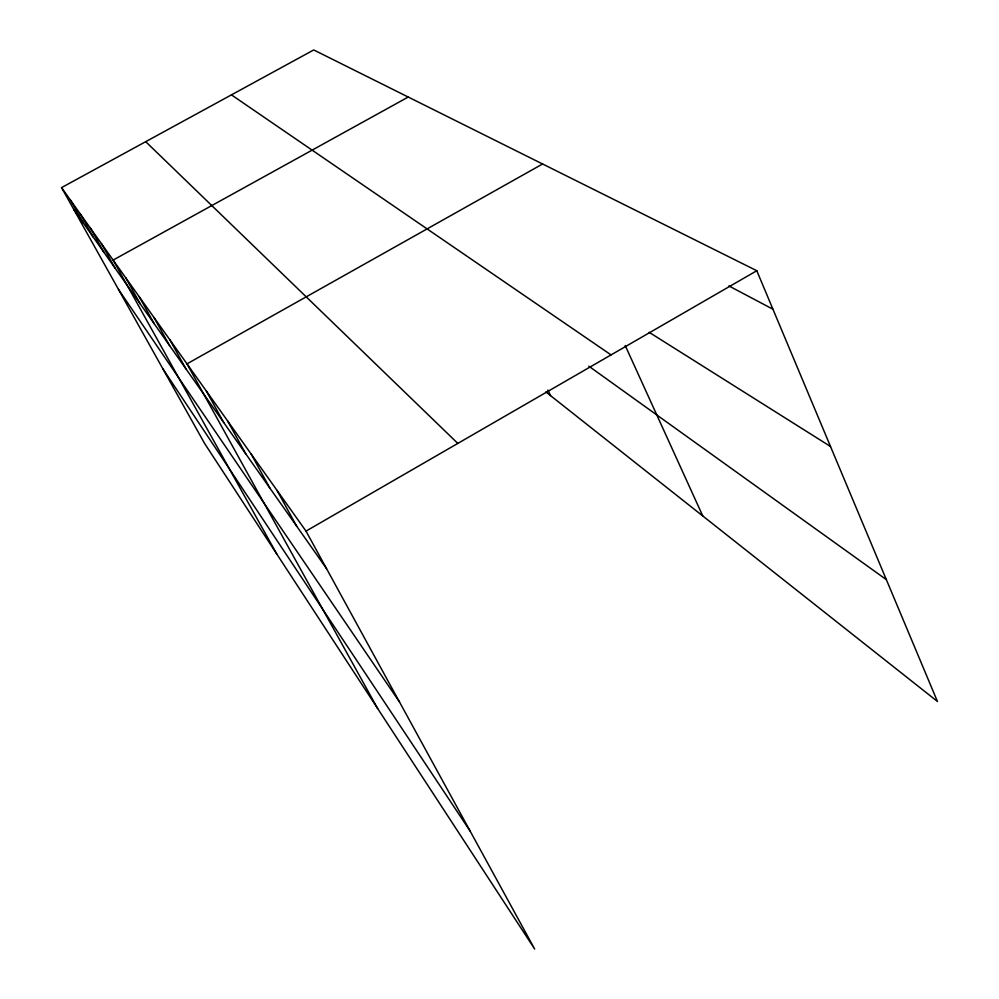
<?xml version="1.0" encoding="UTF-8"?>
<svg xmlns="http://www.w3.org/2000/svg" width="999" height="999" viewBox="0 0 999 999"><rect width="100%" height="100%" fill="white"/><g stroke="black" fill="none" stroke-linecap="round" stroke-linejoin="round"><path stroke-width="1.5" d="M756.792 270.717L313.723 49.95L61.563 187.612L306.006 531.106L756.792 270.717L937.437 701.46L545.854 391.933M542.594 163.986L186.988 363.861L377.634 708.503M408.229 97.04L113.137 260.077L276.723 553.921M728.908 285.939L772.939 309.215M649.163 332.317L830.506 446.491M231.443 94.868L611.051 354.907M588.811 366.171L886.338 579.62M145.704 141.671L457.817 443.419M73.876 209.615L326.498 568.556M118.494 289.435L399.475 701.947M162.924 368.893L470.129 831.068M90.447 228.209L103.834 252.185M80.207 213.798L93.207 237.088M70.592 200.3L83.242 222.927M61.563 187.612L204.595 443.444L534.677 949.05L306.006 531.106M139.286 296.828L154.408 324.051M125.724 277.772L140.372 304.108M101.399 243.594L115.185 268.319M169.768 339.66L185.939 368.856M153.921 317.395L169.555 345.567M227.61 420.954L245.704 453.758M206.356 391.071L223.751 422.577M251.061 453.896L269.88 488.124M277.048 490.409L296.666 526.173M547.889 390.06L550.549 395.641M625.212 345.542L702.759 515.959"/></g></svg>
